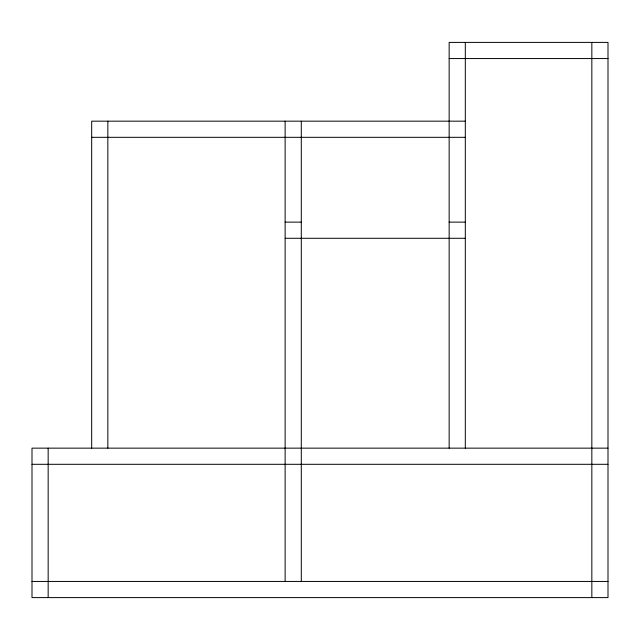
<?xml version="1.0" encoding="UTF-8"?>
<svg xmlns="http://www.w3.org/2000/svg" width="640" height="640" viewBox="0 0 640 640"><rect width="100%" height="100%" fill="white"/><g stroke="black" fill="none" stroke-linecap="round" stroke-linejoin="round"><path stroke-width="0.96" d="M449.152 58.56L608 58.56M465.312 121.168L91.68 121.168L91.68 448.144M91.68 137.32L465.312 137.32M285.128 222.128L301.288 222.128M449.152 222.128L465.312 222.128M285.128 238.288L465.312 238.288M608 448.144L32 448.144L32 597.6L608 597.6L608 42.4L449.152 42.4L449.152 448.144M32 464.304L608 464.304M32 581.44L608 581.44M591.84 42.4L591.84 597.6M465.312 42.4L465.312 448.144M301.288 121.168L301.288 581.44M285.128 121.168L285.128 581.44M107.84 121.168L107.84 448.144M48.16 448.144L48.16 597.6"/></g></svg>
